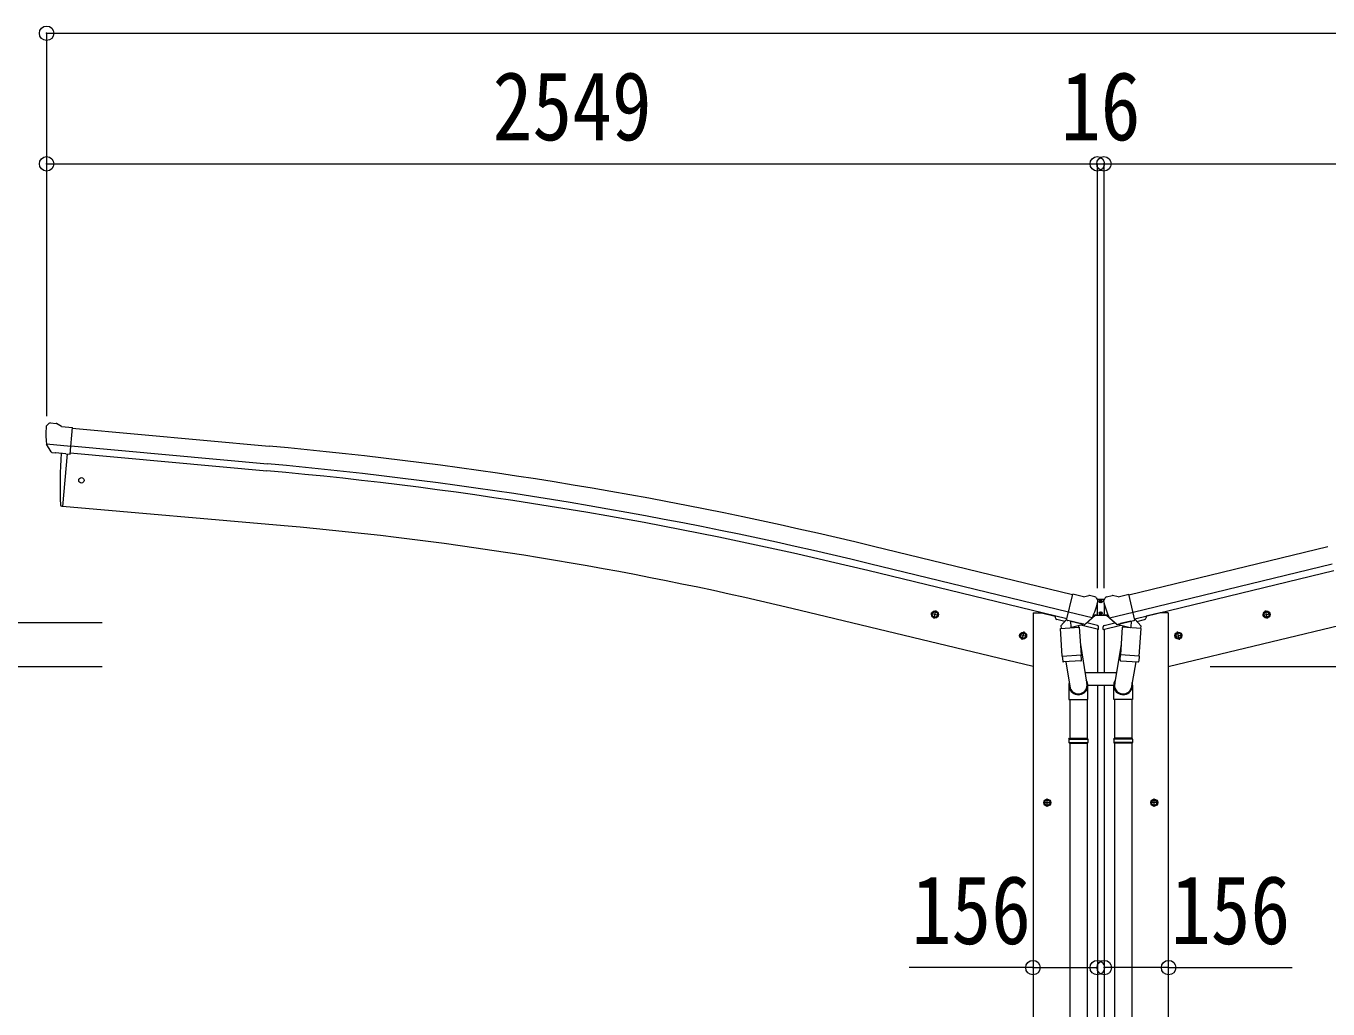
# Model space of a CAD drawing. Units: millimetres at full size. Extents: x -9783 to 33612, y -6828 to 13322.
# Drawn here: x -7181 to -4023, y -2046 to 337 of the extents above; entities that cross this region are included whole.
import ezdxf
from ezdxf.enums import TextEntityAlignment as Align

# ---------------------------------------------------------------- set-up
doc = ezdxf.new("R2010")
doc.units = ezdxf.units.MM
doc.header["$LTSCALE"] = 35
doc.header["$PDMODE"] = 32
doc.header["$PDSIZE"] = 35
for name, color, linetype, lineweight in [('0-1_本体', 4, 'Continuous', 9), ('0-2_部品', 7, 'Continuous', 9), ('0-7_合掌部品', 3, 'Continuous', 9), ('0-A_寸法', 6, 'Continuous', 9)]:
    doc.layers.add(name, color=color, linetype=linetype, lineweight=lineweight)
doc.styles.add('ＭＳ ゴシック', font='')
doc.styles.get('ＭＳ ゴシック').set_extended_font_data('MS Gothic')

msp = doc.modelspace()

# ---------------------------------------------------------------- linework, layer by layer
at = {"layer": '0-1_本体'}
for p, q in [((-7069.22, -637.97), (-6591.91, -681.25)), ((-7072.98, -680.96), (-6595.8, -724.23)), ((-7081.67, -699.95), (-7092.83, -827.56)), ((-7074.45, -697.74), (-6597.32, -741)), ((-6554.89, -874.62), (-7092.83, -827.56)), ((-4642.37, -1042.18), (-5125.24, -924.7)), ((-4505.77, -1042.18), (-4022.9, -924.7)), ((-4652.44, -1084.15), (-5135.44, -966.63)), ((-4495.7, -1084.15), (-4012.69, -966.63)), ((-4656.37, -1100.52), (-5139.43, -983)), ((-4491.77, -1100.52), (-4008.71, -983)), ((-4737.84, -1215.77), (-5323.52, -1075.16)), ((-4737.84, -1085.77), (-4717.84, -1085.77)), ((-4737.84, -1085.77), (-4737.84, -3965.77)), ((-4717.84, -1085.77), (-4684.33, -1093.82)), ((-4430.29, -1085.77), (-4463.8, -1093.82)), ((-4410.29, -1085.77), (-4430.29, -1085.77)), ((-4410.29, -1215.77), (-3824.62, -1075.16)), ((-4410.29, -1085.77), (-4410.29, -3965.77)), ((-4582.34, -1125.48), (-4582.34, -1230.89)), ((-4565.79, -1125.48), (-4565.79, -1230.89)), ((-4582.34, -1260.89), (-4582.34, -3965.77)), ((-4565.79, -1260.89), (-4565.79, -3965.77))]:
    msp.add_line(p, q, dxfattribs=at)
at = {"layer": '0-1_本体', "color": 6}
for p, q in [((-4738.58, -1945.95), (-4582.58, -1945.95)), ((-4409.56, -1945.95), (-4565.56, -1945.95))]:
    msp.add_line(p, q, dxfattribs=at)
at = {"layer": '0-1_本体'}
for centre, radius, start, end in [((-7496.6, -10671.17), 10030.81, 76.32536, 84.82535), ((-7496.6, -10671.17), 9987.65, 76.32536, 84.82535), ((-7496.6, -10671.17), 9970.81, 76.32536, 84.82535), ((-7288.51, -9259.94), 8417.35, 76.5, 84.99999)]:
    msp.add_arc(centre, radius, start, end, dxfattribs=at)
at = {"layer": '0-2_部品'}
for p, q in [((-7131.36, -630.98), (-7125.88, -626.38)), ((-7122.23, -625.23), (-7108.56, -626.42)), ((-7095.61, -633.58), (-7107.32, -626.81)), ((-7132.43, -633.02), (-7132.54, -634.36)), ((-7095.61, -633.58), (-7069.04, -635.9)), ((-7074.7, -700.56), (-7069.04, -635.9)), ((-7131.9, -675.87), (-7072.99, -681.02)), ((-7120.65, -695.35), (-7131.59, -676.42)), ((-7118.26, -696.75), (-7110.56, -697.43)), ((-7081.67, -699.95), (-7092.83, -827.56)), ((-7084.66, -699.69), (-7074.7, -700.56)), ((-7092.83, -827.56), (-7094.89, -827.3)), ((-4615.96, -1046.44), (-4641.89, -1040.22)), ((-4532.17, -1046.44), (-4506.24, -1040.22)), ((-4615.96, -1046.44), (-4602.7, -1043.75)), ((-4588.22, -1046.93), (-4601.4, -1043.77)), ((-4585.13, -1049.18), (-4581.27, -1055.48)), ((-4580.91, -1057.76), (-4581.18, -1058.91)), ((-4567.23, -1057.76), (-4566.95, -1058.91)), ((-4563.01, -1049.18), (-4566.87, -1055.48)), ((-4559.92, -1046.93), (-4546.73, -1043.77)), ((-4532.17, -1046.44), (-4545.43, -1043.75)), ((-4966.58, -1091.95), (-4986.02, -1087.28)), ((-4983.6, -1087.87), (-4978.43, -1082.42)), ((-4981.47, -1095.06), (-4983.6, -1087.87)), ((-4978.63, -1099.34), (-4973.96, -1079.9)), ((-4978.43, -1082.42), (-4971.13, -1084.17)), ((-4971.13, -1084.17), (-4969, -1091.37)), ((-4684.33, -1093.73), (-4684.33, -1097.05)), ((-4661.61, -1106.45), (-4680.5, -1101.91)), ((-4657.62, -1101.85), (-4670.93, -1117.17)), ((-4656.68, -1101.79), (-4657.62, -1101.85)), ((-4653.59, -1104.26), (-4655.12, -1103.89)), ((-4616.89, -1113.07), (-4653.59, -1104.26)), ((-4594.96, -1098.06), (-4652.47, -1084.26)), ((-4611.81, -1112.97), (-4595.44, -1098.48)), ((-4553.18, -1098.06), (-4495.67, -1084.26)), ((-4536.32, -1112.97), (-4552.7, -1098.48)), ((-4531.25, -1113.07), (-4494.55, -1104.26)), ((-4494.55, -1104.26), (-4493.02, -1103.89)), ((-4491.46, -1101.79), (-4490.52, -1101.85)), ((-4490.52, -1101.85), (-4477.2, -1117.17)), ((-4486.53, -1106.45), (-4467.64, -1101.91)), ((-4463.8, -1093.73), (-4463.8, -1097.05)), ((-4181.56, -1091.95), (-4162.12, -1087.28)), ((-4177.01, -1084.17), (-4179.14, -1091.37)), ((-4169.71, -1082.42), (-4177.01, -1084.17)), ((-4169.5, -1099.34), (-4174.17, -1079.9)), ((-4164.54, -1087.87), (-4169.71, -1082.42)), ((-4166.67, -1095.06), (-4164.54, -1087.87)), ((-4769.68, -1139.22), (-4764.51, -1133.78)), ((-4764.71, -1150.7), (-4760.04, -1131.25)), ((-4764.51, -1133.78), (-4757.21, -1135.53)), ((-4757.21, -1135.53), (-4755.08, -1142.73)), ((-4672.04, -1123.62), (-4626.35, -1120.43)), ((-4667.36, -1190.46), (-4672.04, -1123.62)), ((-4670.93, -1117.17), (-4670.49, -1123.51)), ((-4647.64, -1106.08), (-4646.62, -1120.69)), ((-4619.43, -1115.08), (-4645.25, -1121.51)), ((-4628.12, -1117.25), (-4627.89, -1120.53)), ((-4626.35, -1120.43), (-4621.67, -1187.26)), ((-4579.78, -1126.09), (-4622.48, -1115.84)), ((-4614.52, -1113.54), (-4622.04, -1111.74)), ((-4618.73, -1113.3), (-4618.67, -1114.04)), ((-4615.36, -1113.44), (-4616.89, -1113.07)), ((-4582.08, -1116.28), (-4608.01, -1110.06)), ((-4579.78, -1126.09), (-4579.78, -1119.2)), ((-4568.36, -1126.09), (-4525.65, -1115.84)), ((-4568.36, -1126.09), (-4568.36, -1119.2)), ((-4566.06, -1116.28), (-4540.12, -1110.06)), ((-4533.62, -1113.54), (-4526.1, -1111.74)), ((-4532.78, -1113.44), (-4531.25, -1113.07)), ((-4529.41, -1113.3), (-4529.46, -1114.04)), ((-4528.71, -1115.08), (-4502.89, -1121.51)), ((-4521.79, -1120.43), (-4526.46, -1187.26)), ((-4476.1, -1123.62), (-4521.79, -1120.43)), ((-4520.01, -1117.25), (-4520.24, -1120.53)), ((-4500.5, -1106.08), (-4501.52, -1120.69)), ((-4480.78, -1190.46), (-4476.1, -1123.62)), ((-4477.2, -1117.17), (-4477.65, -1123.51)), ((-4390.93, -1135.53), (-4393.06, -1142.73)), ((-4383.63, -1133.78), (-4390.93, -1135.53)), ((-4383.43, -1150.7), (-4388.09, -1131.25)), ((-4378.46, -1139.22), (-4383.63, -1133.78)), ((-4752.65, -1143.31), (-4772.1, -1138.64)), ((-4767.54, -1146.42), (-4769.68, -1139.22)), ((-4623.41, -1162.5), (-4607.49, -1258.67)), ((-4524.73, -1162.5), (-4540.64, -1258.67)), ((-4395.48, -1143.31), (-4376.04, -1138.64)), ((-4380.59, -1146.42), (-4378.46, -1139.22)), ((-4667.36, -1190.46), (-4621.67, -1187.26)), ((-4667.35, -1190.46), (-4666.46, -1203.15)), ((-4620.82, -1199.73), (-4621.69, -1187.26)), ((-4527.32, -1199.73), (-4526.45, -1187.26)), ((-4480.78, -1190.46), (-4526.46, -1187.26)), ((-4480.79, -1190.46), (-4481.68, -1203.15)), ((-4622.66, -1201.87), (-4664.36, -1204.78)), ((-4658.93, -1204.4), (-4648.2, -1267.99)), ((-4621.21, -1201.09), (-4621.21, -1201.09)), ((-4526.93, -1201.09), (-4526.93, -1201.09)), ((-4525.48, -1201.87), (-4483.78, -1204.78)), ((-4489.21, -1204.4), (-4499.94, -1267.99)), ((-4651.34, -1261.17), (-4651.34, -1295.83)), ((-4605.34, -1295.83), (-4605.34, -1261.48)), ((-4542.79, -1295.83), (-4542.79, -1261.48)), ((-4496.79, -1261.17), (-4496.79, -1295.83)), ((-4651.34, -1295.83), (-4605.34, -1295.83)), ((-4649.34, -1295.83), (-4649.34, -1389.83)), ((-4607.34, -1295.83), (-4607.34, -1389.83)), ((-4496.79, -1295.83), (-4542.79, -1295.83)), ((-4540.79, -1295.83), (-4540.79, -1389.83)), ((-4498.79, -1295.83), (-4498.79, -1389.83)), ((-4651.34, -1391.83), (-4650.34, -1389.83)), ((-4651.34, -1391.83), (-4605.34, -1391.83)), ((-4651.34, -1391.83), (-4651.34, -1399.83)), ((-4651.34, -1399.83), (-4605.34, -1399.83)), ((-4651.34, -1399.83), (-4650.34, -1401.83)), ((-4650.34, -1389.83), (-4606.34, -1389.83)), ((-4650.34, -1401.83), (-4606.34, -1401.83)), ((-4649.34, -1401.83), (-4649.34, -2346.02)), ((-4607.34, -1401.83), (-4607.34, -2346.02)), ((-4605.34, -1391.83), (-4606.34, -1389.83)), ((-4542.79, -1391.83), (-4541.79, -1389.83)), ((-4496.79, -1391.83), (-4542.79, -1391.83)), ((-4496.79, -1399.83), (-4542.79, -1399.83)), ((-4497.79, -1389.83), (-4541.79, -1389.83)), ((-4497.79, -1401.83), (-4541.79, -1401.83)), ((-4540.79, -1401.83), (-4540.79, -2346.02)), ((-4498.79, -1401.83), (-4498.79, -2346.02)), ((-4496.79, -1391.83), (-4497.79, -1389.83)), ((-4496.79, -1399.83), (-4497.79, -1401.83)), ((-4496.79, -1391.83), (-4496.79, -1399.83)), ((-4713.84, -1545.89), (-4693.84, -1545.89)), ((-4710.34, -1542.14), (-4703.84, -1538.38)), ((-4703.84, -1555.89), (-4703.84, -1535.89)), ((-4703.84, -1538.38), (-4697.34, -1542.14)), ((-4697.34, -1542.14), (-4697.34, -1549.64)), ((-4434.29, -1545.89), (-4454.29, -1545.89)), ((-4444.29, -1538.38), (-4450.79, -1542.14)), ((-4450.79, -1542.14), (-4450.79, -1549.64)), ((-4444.29, -1555.89), (-4444.29, -1535.89)), ((-4437.79, -1542.14), (-4444.29, -1538.38)), ((-4697.34, -1549.64), (-4703.84, -1553.4)), ((-4450.79, -1549.64), (-4444.29, -1553.4))]:
    msp.add_line(p, q, dxfattribs=at)
for points in [[(-7131.98, -675.23), (-7131.69, -676.22), (-7131.59, -676.42)], [(-7084.66, -699.69), (-7084.93, -699.76), (-7110.3, -697.54), (-7110.56, -697.43)], [(-4647.32, -1105.67), (-4657.05, -1103.33), (-4641.89, -1040.22)], [(-4500.81, -1105.67), (-4491.09, -1103.33), (-4506.24, -1040.22)], [(-4969, -1091.37), (-4974.17, -1096.82), (-4981.47, -1095.06)], [(-4594.69, -1097.49), (-4595.28, -1098.33), (-4595.44, -1098.48)], [(-4553.45, -1097.49), (-4552.86, -1098.33), (-4552.7, -1098.48)], [(-4179.14, -1091.37), (-4173.97, -1096.82), (-4166.67, -1095.06)], [(-4647.32, -1105.67), (-4647.09, -1105.82), (-4622.32, -1111.77), (-4622.04, -1111.74)], [(-4500.81, -1105.67), (-4501.05, -1105.82), (-4525.82, -1111.77), (-4526.1, -1111.74)], [(-4755.08, -1142.73), (-4760.25, -1148.17), (-4767.54, -1146.42)], [(-4393.06, -1142.73), (-4387.89, -1148.17), (-4380.59, -1146.42)], [(-4605.34, -1391.83), (-4605.34, -1399.83), (-4606.34, -1401.83)], [(-4542.79, -1391.83), (-4542.79, -1399.83), (-4541.79, -1401.83)], [(-4703.84, -1553.4), (-4710.34, -1549.64), (-4710.34, -1542.14)], [(-4444.29, -1553.4), (-4437.79, -1549.64), (-4437.79, -1542.14)]]:
    msp.add_lwpolyline(points, dxfattribs=at)
for centre, radius in [((-7047.15, -764.3), 6.5), ((-4976.3, -1089.62), 8.5), ((-4976.3, -1089.62), 7.7), ((-4976.3, -1089.62), 6.5), ((-4171.84, -1089.62), 8.5), ((-4171.84, -1089.62), 7.7), ((-4171.84, -1089.62), 6.5), ((-4762.38, -1140.98), 8.5), ((-4762.38, -1140.98), 7.7), ((-4762.38, -1140.98), 6.5), ((-4385.76, -1140.98), 8.5), ((-4385.76, -1140.98), 7.7), ((-4385.76, -1140.98), 6.5), ((-4703.84, -1545.89), 8.5), ((-4703.84, -1545.89), 7.7), ((-4703.84, -1545.89), 6.5), ((-4444.29, -1545.89), 8.5), ((-4444.29, -1545.89), 7.7), ((-4444.29, -1545.89), 6.5)]:
    msp.add_circle(centre, radius, dxfattribs=at)
for centre, radius, start, end in [((-7122.66, -630.21), 5, 85.00648, 129.99352), ((-7108.82, -629.41), 3, 60, 85), ((-6930.92, -652), 202.4, 175, 186.5915), ((-6199.07, -771.74), 900, 175.35014, 183.36081), ((-7094.52, -824.33), 3, 183.36081, 263), ((-4602.11, -1046.69), 3, 76.5, 101.5), ((-4777.99, -1011.66), 202.4, 334.90875, 346.5), ((-4589.39, -1051.8), 5, 31.5, 76.5), ((-4370.15, -1011.66), 202.4, 193.5, 205.09125), ((-4558.75, -1051.8), 5, 103.5, 148.5), ((-4546.03, -1046.69), 3, 78.5, 103.5), ((-4679.33, -1097.05), 5, 180, 256.5), ((-4655.01, -1103.4), 0.5, 221.23754, 256.5), ((-4493.13, -1103.4), 0.5, 283.5, 318.76246), ((-4468.8, -1097.05), 5, 283.5, 0), ((-4648.24, -1106.16), 0.604, 7.79405, 79.40158), ((-4645.6, -1120.54), 1.03, 188.03431, 289.96103), ((-4619.67, -1114.11), 1, 284, 4), ((-4618.23, -1113.26), 0.5, 76.5, 184), ((-4615.24, -1112.95), 0.5, 256.5, 291.76246), ((-4582.78, -1119.2), 3, 0, 76.5), ((-4565.36, -1119.2), 3, 103.5, 180), ((-4532.9, -1112.95), 0.5, 248.23754, 283.5), ((-4529.91, -1113.26), 0.5, 356, 103.5), ((-4528.47, -1114.11), 1, 176, 256), ((-4502.54, -1120.54), 1.03, 250.03897, 351.96569), ((-4499.9, -1106.16), 0.604, 100.59842, 172.20595), ((-4622.76, -1199.9), 1.95, 322.52234, 4.95983), ((-4525.38, -1199.9), 1.95, 175.04017, 217.47766), ((-4664.5, -1202.79), 2, 190.53157, 274), ((-4622.8, -1199.87), 2, 274, 322.59038), ((-4525.34, -1199.87), 2, 217.40962, 266), ((-4483.64, -1202.79), 2, 266, 349.46843), ((-4635.34, -1261.48), 30, 0, 2.54858), ((-4512.79, -1261.48), 30, 177.45142, 180)]:
    msp.add_arc(centre, radius, start, end, dxfattribs=at)
for centre, major_axis, ratio, start_param, end_param in [((-7129.43, -633.27), (-2.71, -1.31), 0.997474, 4.9606201, 5.7465286), ((-7136.75, -628.97), (15.35, 3.44), 0.101033, 0.3078116, 0.3080427), ((-7118.05, -693.84), (-1.62, -2.54), 0.997631, 5.8041905, 6.6006116), ((-7117.93, -693.65), (3.5, 2.17), 0.650902, 4.0958226, 4.1686332), ((-7118, -693.76), (-1.62, -2.54), 0.997631, 0.3902369, 0.4789948), ((-4583.83, -1057.05), (1.57, -2.57), 0.99628, 0.7835347, 1.5707963), ((-4564.31, -1057.05), (-1.57, -2.57), 0.99628, 4.712389, 5.4996506), ((-4613.83, -1110.62), (0.73, -2.92), 0.997631, 5.8041905, 5.8929484), ((-4613.86, -1110.49), (-2.63, 3.16), 0.650902, 2.1145521, 2.1873627), ((-4613.8, -1110.72), (0.73, -2.92), 0.997631, 5.965759, 6.7621801), ((-4534.34, -1110.72), (-0.73, -2.92), 0.997631, 5.8041905, 6.6006116), ((-4534.28, -1110.49), (2.63, 3.16), 0.650902, 4.0958226, 4.1686332), ((-4534.31, -1110.62), (-0.73, -2.92), 0.997631, 0.3902369, 0.4789948), ((-4628.34, -1261.17), (-23, 0), 0.996195, 6.0000678, 10.0103449), ((-4628.34, -1261.17), (-21, 0), 0.996195, 0.3319459, 3.3482706), ((-4519.8, -1261.17), (23, 0), 0.996195, 2.5560258, 6.5663028), ((-4519.8, -1261.17), (21, 0), 0.996195, 2.9349147, 5.9512394)]:
    msp.add_ellipse(centre, major_axis=major_axis, ratio=ratio, start_param=start_param, end_param=end_param, dxfattribs=at)
at = {"layer": '0-7_合掌部品'}
for p, q in [((-4582.57, -1064.47), (-4582.37, -1062.71)), ((-4582.57, -1064.47), (-4582.57, -1087.97)), ((-4581.54, -1055.42), (-4581.32, -1053.47)), ((-4566.82, -1053.47), (-4581.32, -1053.47)), ((-4572.81, -1058.19), (-4571.97, -1058.19)), ((-4566.6, -1055.42), (-4566.82, -1053.47)), ((-4565.57, -1064.47), (-4565.77, -1062.71)), ((-4565.57, -1064.47), (-4565.57, -1087.97)), ((-4608.62, -1110.59), (-4587.57, -1091.97)), ((-4594.13, -1095.77), (-4588.56, -1090.85)), ((-4587.57, -1090.47), (-4581.11, -1090.47)), ((-4560.57, -1091.97), (-4587.57, -1091.97)), ((-4580.82, -1090.97), (-4582.57, -1087.97)), ((-4580.82, -1090.97), (-4567.32, -1090.97)), ((-4572.81, -1086.89), (-4571.97, -1086.89)), ((-4567.32, -1090.97), (-4565.57, -1087.97)), ((-4567.03, -1090.47), (-4560.57, -1090.47)), ((-4539.52, -1110.59), (-4560.57, -1091.97)), ((-4554.01, -1095.77), (-4559.57, -1090.85)), ((-4535.81, -1230.89), (-4612.32, -1230.89)), ((-4605.58, -1260.89), (-4542.56, -1260.89))]:
    msp.add_line(p, q, dxfattribs=at)
for points in [[(-4575.33, -1057.35), (-4576.17, -1057.35), (-4576.17, -1058.19), (-4575.33, -1058.19)], [(-4573.65, -1056.51), (-4573.65, -1055.67), (-4574.49, -1055.67), (-4574.49, -1056.51)], [(-4574.49, -1059.03), (-4574.49, -1059.87), (-4573.65, -1059.87), (-4573.65, -1059.03)], [(-4571.97, -1058.19), (-4571.97, -1057.35), (-4572.81, -1057.35)], [(-4575.33, -1086.05), (-4576.17, -1086.05), (-4576.17, -1086.89), (-4575.33, -1086.89)], [(-4573.65, -1085.21), (-4573.65, -1084.37), (-4574.49, -1084.37), (-4574.49, -1085.21)], [(-4574.49, -1087.73), (-4574.49, -1088.57), (-4573.65, -1088.57), (-4573.65, -1087.73)], [(-4571.97, -1086.89), (-4571.97, -1086.05), (-4572.81, -1086.05)]]:
    msp.add_lwpolyline(points, dxfattribs=at)
for centre in [(-4574.07, -1057.77), (-4574.07, -1086.47)]:
    msp.add_circle(centre, 3.5, dxfattribs=at)
for centre, radius, start, end in [((-4575.33, -1056.51), 0.84, 270, 0), ((-4575.33, -1059.03), 0.84, 0, 90), ((-4572.81, -1056.51), 0.84, 180, 270), ((-4572.81, -1059.03), 0.84, 90, 180), ((-4587.57, -1091.97), 1.5, 90, 131.5), ((-4575.33, -1085.21), 0.84, 270, 0), ((-4575.33, -1087.73), 0.84, 0, 90), ((-4572.81, -1085.21), 0.84, 180, 270), ((-4572.81, -1087.73), 0.84, 90, 180), ((-4560.57, -1091.97), 1.5, 48.5, 90), ((-4609.61, -1109.47), 1.5, 263.94026, 311.5), ((-4538.52, -1109.47), 1.5, 228.5, 276.05974)]:
    msp.add_arc(centre, radius, start, end, dxfattribs=at)
at = {"layer": '0-A_寸法'}
for p, q in [((-7131.47, 319.85), (-7131.47, 3.23)), ((-7131.47, 319.85), (-2017.47, 319.85)), ((-7131.47, 3.23), (-7131.47, -609)), ((-7131.47, 3.23), (-4582.47, 3.23)), ((-4582.47, 3.23), (-4582.47, -225.77)), ((-4582.47, 3.23), (-4566.47, 3.23)), ((-4582.47, 3.23), (-4582.47, -1025.66)), ((-4566.47, 3.23), (-4566.47, -225.77)), ((-4566.47, 3.23), (-4566.47, -225.77)), ((-4566.47, 3.23), (-2017.47, 3.23)), ((-4566.47, 3.23), (-4566.47, -1025.66)), ((-7942.05, -1109.37), (-6996.96, -1109.37)), ((-7394.08, -1215.77), (-6996.96, -1215.77)), ((-4308.84, -1215.77), (-3921.99, -1215.77)), ((-4738.58, -1945.95), (-5038.58, -1945.95)), ((-4409.56, -1945.95), (-4109.56, -1945.95))]:
    msp.add_line(p, q, dxfattribs=at)
for p in [(-7131.47, 319.85), (-7131.47, 3.23), (-4582.47, 3.23), (-4566.47, 3.23), (-4738.58, -1945.95), (-4582.58, -1945.95), (-4565.56, -1945.95), (-4409.56, -1945.95)]:
    msp.add_point(p, dxfattribs=at)

# ---------------------------------------------------------------- texts
at = {"layer": '0-A_寸法', "color": 7, "style": 'ＭＳ ゴシック', "width": 0.85}
for s, p in [('2549', (-6049.47, 10.23)), ('16', (-4670.72, 10.23)), ('156', (-5032.95, -1938.95)), ('156', (-4403.94, -1938.95))]:
    msp.add_text(s, height=166.8, dxfattribs=at).set_placement(p, align=Align.BOTTOM_LEFT)

doc.saveas('drawing.dxf')
